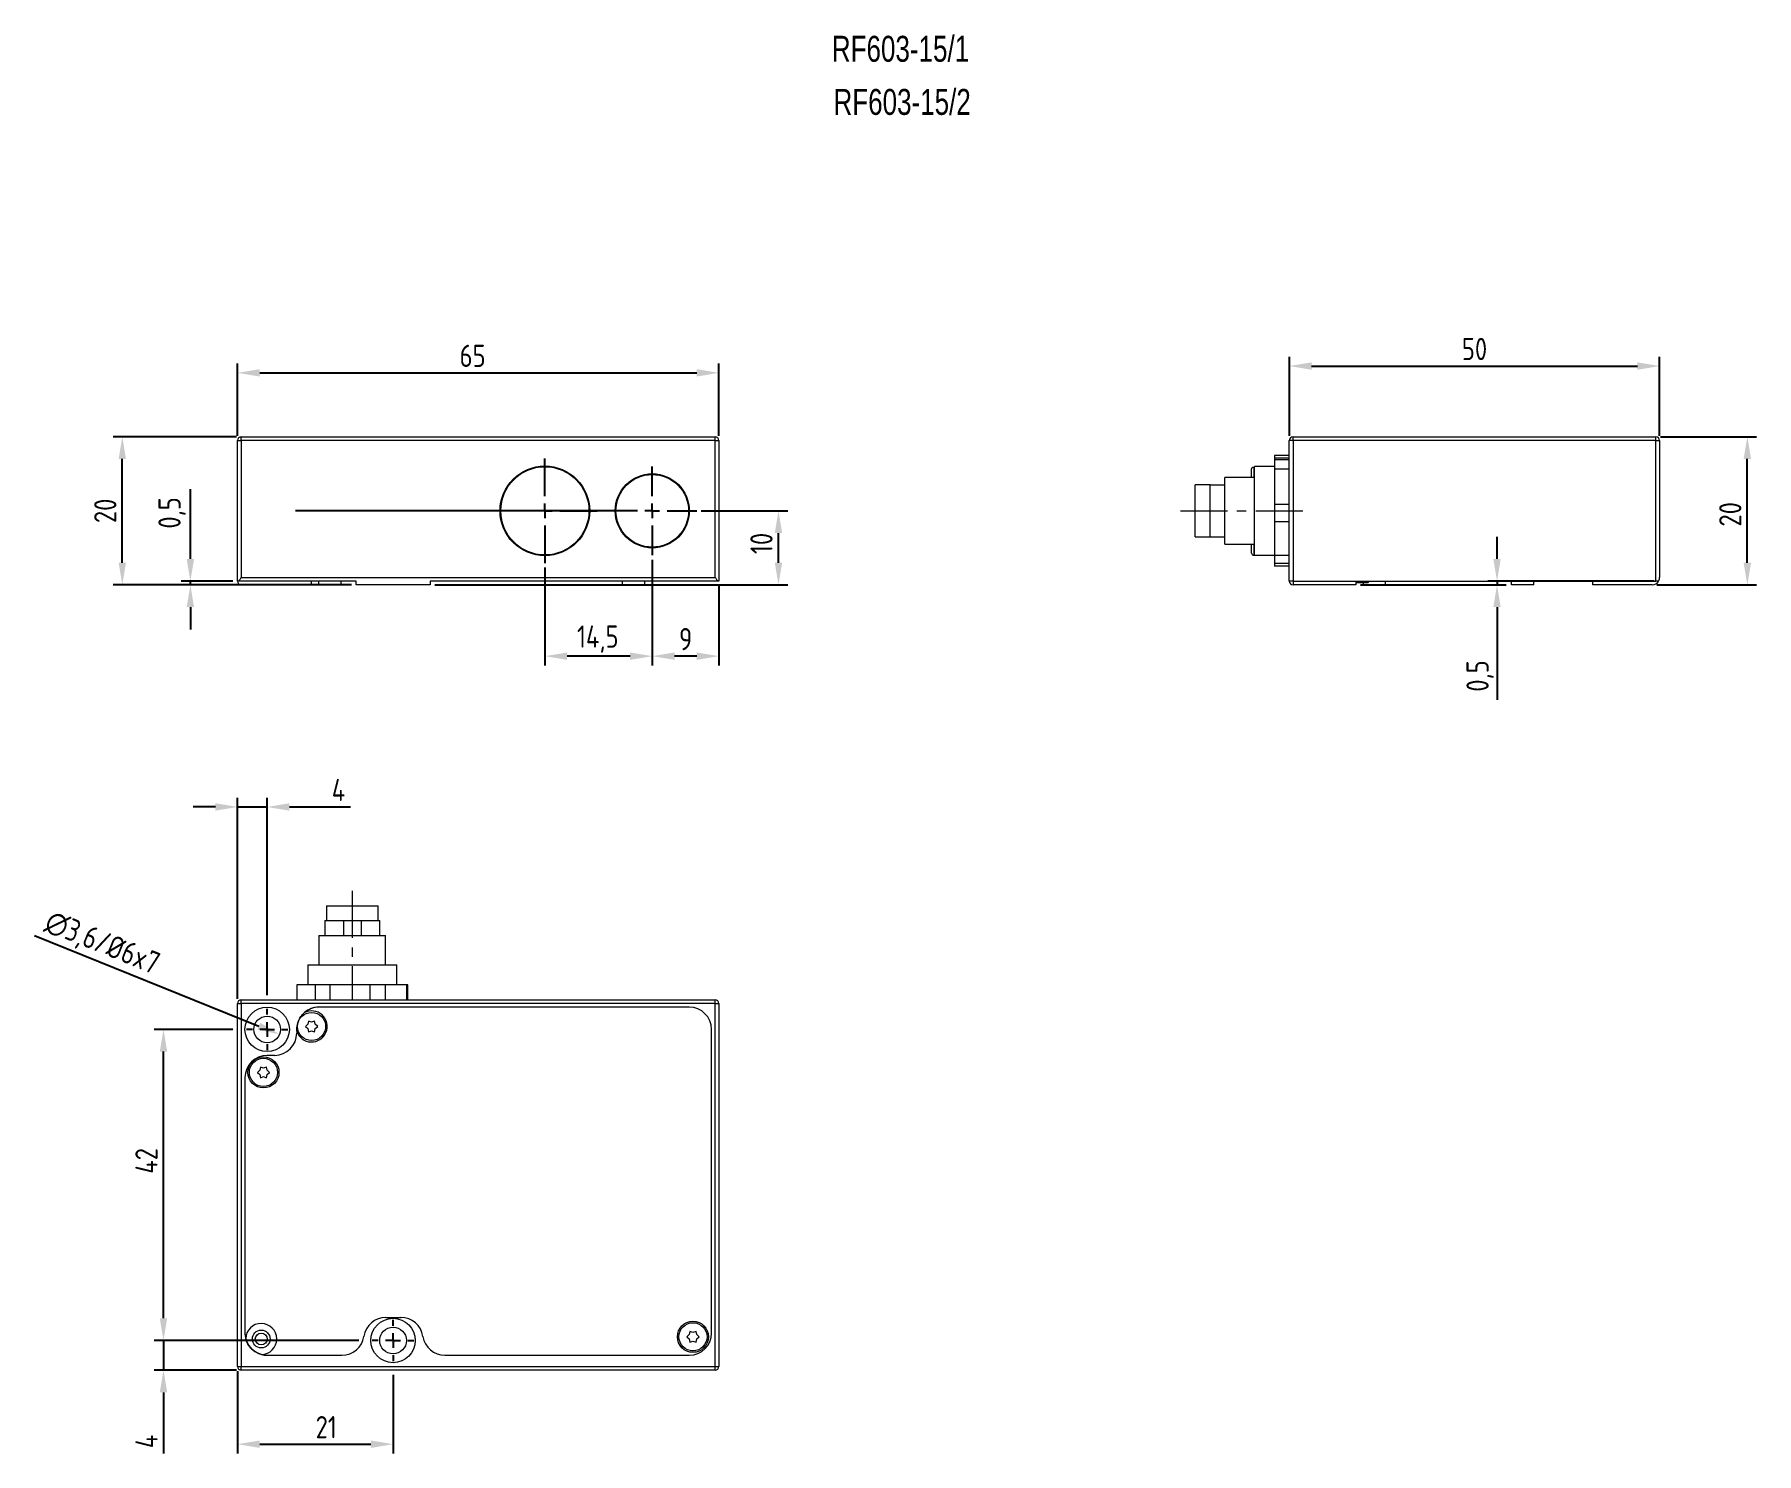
# Model space of a CAD drawing. Header units: millimetres. Extents: x -665 to 1947, y -360 to 733.
# Drawn here: x 1714.2 to 1946.8, y -278.3 to -86.7 of the extents above; entities that cross this region are included whole.
import ezdxf

# ---------------------------------------------------------------- set-up
doc = ezdxf.new("R2010")
doc.units = ezdxf.units.MM
doc.linetypes.add('CENTER', pattern=[10.16, 6.35, -1.27, 1.27, -1.27])
doc.layers.add('FORMAT', color=7, linetype='Continuous')
doc.styles.add('GOSTw', font='gostw.shx')
doc.styles.add('SLDTEXTSTYLE1', font='TXT', dxfattribs={"width": 0.75})
doc.dimstyles.new('Vad-style', dxfattribs={"dimtxt": 3, "dimasz": 3, "dimexe": 1.25, "dimexo": 0.625, "dimgap": 0.8, "dimtad": 1, "dimtxsty": 'GOSTw', "dimcen": 2.5, "dimclrd": 1, "dimclre": 1, "dimclrt": 1, "dimazin": 0, "dimtfac": 1, "dimtmove": 0, "dimatfit": 3, "dimfxl": 0, "dimarcsym": 0})

# ---------------------------------------------------------------- blocks, each defined once
blk = doc.blocks.new('*D200')
at = {"color": 1, "lineweight": -2, "transparency": 16777216}
for p, q in [((1911.71, -157.53), (1911.71, -154.53)), ((1893.29, -161.03), (1912.96, -161.03)), ((1932.91, -160.53), (1910.46, -160.53)), ((1911.71, -160.53), (1911.71, -161.03)), ((1911.71, -164.03), (1911.71, -176.55))]:
    blk.add_line(p, q, dxfattribs=at)
at = {"color": 1, "transparency": 16777216}
for points in [[(1911.21, -157.53), (1912.21, -157.53), (1911.71, -160.53)], [(1911.21, -164.03), (1912.21, -164.03), (1911.71, -161.03)]]:
    blk.add_solid(points, dxfattribs=at)
at = {"layer": 'Defpoints', "color": 0, "transparency": 16777216}
for p in [(1892.67, -161.03), (1911.71, -160.53), (1933.53, -160.53)]:
    blk.add_point(p, dxfattribs=at)
at = {"color": 1, "transparency": 16777216, "insert": (1907.58, -173.33), "char_height": 3, "attachment_point": 2, "rotation": 90, "style": 'GOSTw'}
blk.add_mtext('0,5', dxfattribs=at)
blk = doc.blocks.new('*D201')
at = {"color": 1, "lineweight": -2, "transparency": 16777216}
for p, q in [((1933.79, -141.03), (1946.76, -141.03)), ((1945.51, -158.03), (1945.51, -144.03)), ((1933.29, -161.03), (1946.76, -161.03))]:
    blk.add_line(p, q, dxfattribs=at)
at = {"color": 1, "transparency": 16777216}
for points in [[(1945.01, -144.03), (1946.01, -144.03), (1945.51, -141.03)], [(1945.01, -158.03), (1946.01, -158.03), (1945.51, -161.03)]]:
    blk.add_solid(points, dxfattribs=at)
at = {"layer": 'Defpoints', "color": 0, "transparency": 16777216}
for p in [(1933.17, -141.03), (1945.51, -141.03), (1932.67, -161.03)]:
    blk.add_point(p, dxfattribs=at)
at = {"color": 1, "transparency": 16777216, "insert": (1941.71, -151.5), "char_height": 3, "attachment_point": 2, "rotation": 90, "style": 'GOSTw'}
blk.add_mtext('20', dxfattribs=at)
blk = doc.blocks.new('*D202')
at = {"color": 1, "lineweight": -2, "transparency": 16777216}
blk.add_line((1714.22, -208.37), (1744.53, -220.6), dxfattribs=at)
at = {"color": 1, "transparency": 16777216}
blk.add_solid([(1744.72, -220.14), (1744.35, -221.06), (1747.32, -221.72)], dxfattribs=at)
at = {"layer": 'Defpoints', "color": 0, "transparency": 16777216}
for p in [(1743.98, -220.37), (1747.32, -221.72)]:
    blk.add_point(p, dxfattribs=at)
at = {"color": 1, "transparency": 16777216, "insert": (1716.51, -204.84), "char_height": 3, "attachment_point": 1, "rotation": 338.0272, "style": 'GOSTw'}
blk.add_mtext('∅3,6/%%c6x7', dxfattribs=at)
blk = doc.blocks.new('*D203')
at = {"color": 1, "lineweight": -2, "transparency": 16777216}
for p, q in [((1731.65, -260.05), (1731.65, -257.05)), ((1758.02, -263.05), (1730.4, -263.05)), ((1731.65, -263.05), (1731.65, -267.05)), ((1741.52, -267.05), (1730.4, -267.05)), ((1731.65, -270.05), (1731.65, -278.32))]:
    blk.add_line(p, q, dxfattribs=at)
at = {"color": 1, "transparency": 16777216}
for points in [[(1731.15, -260.05), (1732.15, -260.05), (1731.65, -263.05)], [(1731.15, -270.05), (1732.15, -270.05), (1731.65, -267.05)]]:
    blk.add_solid(points, dxfattribs=at)
at = {"layer": 'Defpoints', "color": 0, "transparency": 16777216}
for p in [(1758.65, -263.05), (1731.65, -267.05), (1742.15, -267.05)]:
    blk.add_point(p, dxfattribs=at)
at = {"color": 1, "transparency": 16777216, "insert": (1727.85, -276.68), "char_height": 3, "attachment_point": 2, "rotation": 90, "style": 'GOSTw'}
blk.add_mtext('4', dxfattribs=at)
blk = doc.blocks.new('*D204')
at = {"color": 1, "lineweight": -2, "transparency": 16777216}
for p, q in [((1741.02, -221.05), (1730.4, -221.05)), ((1731.65, -260.05), (1731.65, -224.05)), ((1758.02, -263.05), (1730.4, -263.05))]:
    blk.add_line(p, q, dxfattribs=at)
at = {"color": 1, "transparency": 16777216}
for points in [[(1731.15, -224.05), (1732.15, -224.05), (1731.65, -221.05)], [(1731.15, -260.05), (1732.15, -260.05), (1731.65, -263.05)]]:
    blk.add_solid(points, dxfattribs=at)
at = {"layer": 'Defpoints', "color": 0, "transparency": 16777216}
for p in [(1731.65, -221.05), (1741.65, -221.05), (1758.65, -263.05)]:
    blk.add_point(p, dxfattribs=at)
at = {"color": 1, "transparency": 16777216, "insert": (1727.85, -238.8), "char_height": 3, "attachment_point": 2, "rotation": 90, "style": 'GOSTw'}
blk.add_mtext('42', dxfattribs=at)
blk = doc.blocks.new('*D205')
at = {"color": 1, "lineweight": -2, "transparency": 16777216}
for p, q in [((1741.65, -216.92), (1741.65, -189.76)), ((1745.65, -216.42), (1745.65, -189.76)), ((1738.65, -191.01), (1735.65, -191.01)), ((1741.65, -191.01), (1745.65, -191.01)), ((1748.65, -191.01), (1756.91, -191.01))]:
    blk.add_line(p, q, dxfattribs=at)
at = {"color": 1, "transparency": 16777216}
for points in [[(1738.65, -190.51), (1738.65, -191.51), (1741.65, -191.01)], [(1748.65, -190.51), (1748.65, -191.51), (1745.65, -191.01)]]:
    blk.add_solid(points, dxfattribs=at)
at = {"layer": 'Defpoints', "color": 0, "transparency": 16777216}
for p in [(1745.65, -191.01), (1741.65, -217.55), (1745.65, -217.05)]:
    blk.add_point(p, dxfattribs=at)
at = {"color": 1, "transparency": 16777216, "insert": (1755.28, -187.21), "char_height": 3, "attachment_point": 2, "style": 'GOSTw'}
blk.add_mtext('4', dxfattribs=at)
blk = doc.blocks.new('*D206')
at = {"color": 1, "lineweight": -2, "transparency": 16777216}
for p, q in [((1741.65, -267.17), (1741.65, -278.3)), ((1762.65, -267.67), (1762.65, -278.3)), ((1744.65, -277.05), (1759.65, -277.05))]:
    blk.add_line(p, q, dxfattribs=at)
at = {"color": 1, "transparency": 16777216}
for points in [[(1744.65, -276.55), (1744.65, -277.55), (1741.65, -277.05)], [(1759.65, -276.55), (1759.65, -277.55), (1762.65, -277.05)]]:
    blk.add_solid(points, dxfattribs=at)
at = {"layer": 'Defpoints', "color": 0, "transparency": 16777216}
for p in [(1741.65, -266.55), (1762.65, -267.05), (1762.65, -277.05)]:
    blk.add_point(p, dxfattribs=at)
at = {"color": 1, "transparency": 16777216, "insert": (1753.62, -273.25), "char_height": 3, "attachment_point": 2, "style": 'GOSTw'}
blk.add_mtext('21', dxfattribs=at)
blk = doc.blocks.new('SW_CENTERMARKSYMBOL_0')
at = {"layer": 'FORMAT', "color": 0}
for p, q in [((0, 2), (0, 2.8)), ((-2, 0), (-2.8, 0)), ((0, 0), (-1, 0)), ((0, 0), (0, 1)), ((0, 0), (1, 0)), ((0, 0), (0, -1)), ((2, 0), (2.8, 0)), ((0, -2), (0, -2.8))]:
    blk.add_line(p, q, dxfattribs=at)
blk = doc.blocks.new('SW_CENTERMARKSYMBOL_1')
at = {"layer": 'FORMAT', "color": 0}
for p, q in [((0, 2), (0, 2.8)), ((-2, 0), (-2.8, 0)), ((0, 0), (-1, 0)), ((0, 0), (0, 1)), ((0, 0), (1, 0)), ((0, 0), (0, -1)), ((2, 0), (2.8, 0)), ((0, -2), (0, -2.8))]:
    blk.add_line(p, q, dxfattribs=at)
blk = doc.blocks.new('*D207')
at = {"color": 1, "lineweight": -2, "transparency": 16777216}
for p, q in [((1741.65, -140.9), (1741.65, -131.15)), ((1744.65, -132.4), (1803.65, -132.4)), ((1806.65, -140.9), (1806.65, -131.15))]:
    blk.add_line(p, q, dxfattribs=at)
at = {"color": 1, "transparency": 16777216}
for points in [[(1744.65, -131.9), (1744.65, -132.9), (1741.65, -132.4)], [(1803.65, -131.9), (1803.65, -132.9), (1806.65, -132.4)]]:
    blk.add_solid(points, dxfattribs=at)
at = {"layer": 'Defpoints', "color": 0, "transparency": 16777216}
for p in [(1806.65, -132.4), (1741.65, -141.53), (1806.65, -141.53)]:
    blk.add_point(p, dxfattribs=at)
at = {"color": 1, "transparency": 16777216, "insert": (1773.39, -128.6), "char_height": 3, "attachment_point": 2, "style": 'GOSTw'}
blk.add_mtext('65', dxfattribs=at)
blk = doc.blocks.new('*D208')
at = {"color": 1, "lineweight": -2, "transparency": 16777216}
for p, q in [((1804.27, -151.03), (1815.94, -151.03)), ((1814.69, -158.03), (1814.69, -154.03)), ((1768.27, -161.03), (1815.94, -161.03))]:
    blk.add_line(p, q, dxfattribs=at)
at = {"color": 1, "transparency": 16777216}
for points in [[(1814.19, -154.03), (1815.19, -154.03), (1814.69, -151.03)], [(1814.19, -158.03), (1815.19, -158.03), (1814.69, -161.03)]]:
    blk.add_solid(points, dxfattribs=at)
at = {"layer": 'Defpoints', "color": 0, "transparency": 16777216}
for p in [(1803.65, -151.03), (1814.69, -151.03), (1767.65, -161.03)]:
    blk.add_point(p, dxfattribs=at)
at = {"color": 1, "transparency": 16777216, "insert": (1810.89, -155.43), "char_height": 3, "attachment_point": 2, "rotation": 90, "style": 'GOSTw'}
blk.add_mtext('10', dxfattribs=at)
blk = doc.blocks.new('*D209')
at = {"color": 1, "lineweight": -2, "transparency": 16777216}
for p, q in [((1797.65, -157.65), (1797.65, -171.9)), ((1806.65, -161.15), (1806.65, -171.9)), ((1803.65, -170.65), (1800.65, -170.65))]:
    blk.add_line(p, q, dxfattribs=at)
at = {"color": 1, "transparency": 16777216}
for points in [[(1800.65, -170.15), (1800.65, -171.15), (1797.65, -170.65)], [(1803.65, -170.15), (1803.65, -171.15), (1806.65, -170.65)]]:
    blk.add_solid(points, dxfattribs=at)
at = {"layer": 'Defpoints', "color": 0, "transparency": 16777216}
for p in [(1797.65, -157.03), (1806.65, -160.53), (1797.65, -170.65)]:
    blk.add_point(p, dxfattribs=at)
at = {"color": 1, "transparency": 16777216, "insert": (1802.15, -166.85), "char_height": 3, "attachment_point": 2, "style": 'GOSTw'}
blk.add_mtext('9', dxfattribs=at)
blk = doc.blocks.new('*D210')
at = {"color": 1, "lineweight": -2, "transparency": 16777216}
for p, q in [((1797.65, -157.65), (1797.65, -171.9)), ((1783.15, -158.7), (1783.15, -171.9)), ((1794.65, -170.65), (1786.15, -170.65))]:
    blk.add_line(p, q, dxfattribs=at)
at = {"color": 1, "transparency": 16777216}
for points in [[(1786.15, -170.15), (1786.15, -171.15), (1783.15, -170.65)], [(1794.65, -170.15), (1794.65, -171.15), (1797.65, -170.65)]]:
    blk.add_solid(points, dxfattribs=at)
at = {"layer": 'Defpoints', "color": 0, "transparency": 16777216}
for p in [(1783.15, -158.08), (1797.65, -157.03), (1783.15, -170.65)]:
    blk.add_point(p, dxfattribs=at)
at = {"color": 1, "transparency": 16777216, "insert": (1790.29, -166.51), "char_height": 3, "attachment_point": 2, "style": 'GOSTw'}
blk.add_mtext('14,5', dxfattribs=at)
blk = doc.blocks.new('SW_CENTERMARKSYMBOL_2')
at = {"layer": 'FORMAT', "color": 0}
for p, q in [((0, 2), (0, 6)), ((-2, 0), (-48.19, 0)), ((0, 0), (-1, 0)), ((0, 0), (0, 1)), ((0, 0), (0, -1)), ((0, 0), (1, 0)), ((2, 0), (6, 0)), ((0, -2), (0, -6))]:
    blk.add_line(p, q, dxfattribs=at)
blk = doc.blocks.new('SW_CENTERMARKSYMBOL_3')
at = {"layer": 'FORMAT', "color": 0}
for p, q in [((0, 2), (0, 7.05)), ((-2, 0), (-7.05, 0)), ((0, 0), (-1, 0)), ((0, 0), (0, 1)), ((0, 0), (0, -1)), ((0, 0), (1, 0)), ((2, 0), (7.05, 0)), ((0, -2), (0, -7.05))]:
    blk.add_line(p, q, dxfattribs=at)
blk = doc.blocks.new('*D211')
at = {"color": 1, "lineweight": -2, "transparency": 16777216}
for p, q in [((1735.28, -157.53), (1735.28, -148.1)), ((1741.02, -160.53), (1734.03, -160.53)), ((1757.02, -161.03), (1734.03, -161.03)), ((1735.28, -161.03), (1735.28, -160.53)), ((1735.28, -164.03), (1735.28, -167.03))]:
    blk.add_line(p, q, dxfattribs=at)
at = {"color": 1, "transparency": 16777216}
for points in [[(1734.78, -157.53), (1735.78, -157.53), (1735.28, -160.53)], [(1734.78, -164.03), (1735.78, -164.03), (1735.28, -161.03)]]:
    blk.add_solid(points, dxfattribs=at)
at = {"layer": 'Defpoints', "color": 0, "transparency": 16777216}
for p in [(1735.28, -160.53), (1741.65, -160.53), (1757.65, -161.03)]:
    blk.add_point(p, dxfattribs=at)
at = {"color": 1, "transparency": 16777216, "insert": (1732.81, -151.31), "char_height": 3, "attachment_point": 5, "rotation": 90, "style": 'GOSTw'}
blk.add_mtext('0,5', dxfattribs=at)
blk = doc.blocks.new('*D212')
at = {"color": 1, "lineweight": -2, "transparency": 16777216}
for p, q in [((1741.52, -141.03), (1724.84, -141.03)), ((1726.09, -158.03), (1726.09, -144.03)), ((1741.52, -161.03), (1724.84, -161.03))]:
    blk.add_line(p, q, dxfattribs=at)
at = {"color": 1, "transparency": 16777216}
for points in [[(1725.59, -144.03), (1726.59, -144.03), (1726.09, -141.03)], [(1725.59, -158.03), (1726.59, -158.03), (1726.09, -161.03)]]:
    blk.add_solid(points, dxfattribs=at)
at = {"layer": 'Defpoints', "color": 0, "transparency": 16777216}
for p in [(1726.09, -141.03), (1742.15, -141.03), (1742.15, -161.03)]:
    blk.add_point(p, dxfattribs=at)
at = {"color": 1, "transparency": 16777216, "insert": (1723.79, -151.03), "char_height": 3, "attachment_point": 5, "rotation": 90, "style": 'GOSTw'}
blk.add_mtext('20', dxfattribs=at)
blk = doc.blocks.new('*D213')
at = {"color": 1, "lineweight": -2, "transparency": 16777216}
for p, q in [((1883.67, -140.9), (1883.67, -130.23)), ((1886.67, -131.48), (1930.67, -131.48)), ((1933.67, -140.9), (1933.67, -130.23))]:
    blk.add_line(p, q, dxfattribs=at)
at = {"color": 1, "transparency": 16777216}
for points in [[(1886.67, -130.98), (1886.67, -131.98), (1883.67, -131.48)], [(1930.67, -130.98), (1930.67, -131.98), (1933.67, -131.48)]]:
    blk.add_solid(points, dxfattribs=at)
at = {"layer": 'Defpoints', "color": 0, "transparency": 16777216}
for p in [(1933.67, -131.48), (1883.67, -141.53), (1933.67, -141.53)]:
    blk.add_point(p, dxfattribs=at)
at = {"color": 1, "transparency": 16777216, "insert": (1908.67, -129.18), "char_height": 3, "attachment_point": 5, "style": 'GOSTw'}
blk.add_mtext('50', dxfattribs=at)

msp = doc.modelspace()

# ---------------------------------------------------------------- linework, layer by layer
at = {"color": 7, "linetype": 'Continuous', "lineweight": 15}
for p, q in [((1741.646, -160.529), (1741.646, -141.529)), ((1741.646, -141.529), (1742.146, -141.529)), ((1742.146, -141.529), (1742.146, -141.029)), ((1742.146, -141.029), (1806.146, -141.029)), ((1806.146, -141.529), (1742.146, -141.529)), ((1742.146, -141.529), (1742.146, -160.029)), ((1806.146, -141.529), (1806.146, -141.029)), ((1806.146, -141.529), (1806.646, -141.529)), ((1806.146, -160.029), (1806.146, -141.529)), ((1806.646, -141.529), (1806.646, -160.529)), ((1884.166, -141.529), (1883.666, -141.529)), ((1883.666, -160.529), (1883.666, -141.529)), ((1884.166, -141.529), (1884.166, -141.029)), ((1884.166, -141.029), (1933.166, -141.029)), ((1933.166, -141.529), (1884.166, -141.529)), ((1884.166, -141.529), (1884.166, -160.529)), ((1933.166, -141.529), (1933.166, -141.029)), ((1933.166, -160.529), (1933.166, -141.529)), ((1933.166, -141.529), (1933.666, -141.529)), ((1933.666, -141.529), (1933.666, -160.029)), ((1883.666, -143.568), (1881.666, -143.568)), ((1881.666, -143.568), (1881.666, -143.921)), ((1883.666, -143.921), (1881.666, -143.921)), ((1881.666, -143.921), (1881.666, -144.149)), ((1883.666, -144.149), (1881.666, -144.149)), ((1881.666, -144.149), (1881.666, -145.401)), ((1878.566, -146.529), (1878.566, -145.384)), ((1878.966, -145.13), (1878.866, -145.13)), ((1881.666, -145.029), (1878.966, -145.029)), ((1878.966, -151.029), (1878.966, -145.029)), ((1883.666, -145.401), (1881.666, -145.401)), ((1881.666, -145.401), (1881.666, -150.174)), ((1872.966, -147.529), (1870.966, -147.529)), ((1870.966, -151.029), (1870.966, -147.529)), ((1872.966, -154.529), (1872.966, -147.529)), ((1872.966, -147.529), (1874.966, -147.529)), ((1878.966, -146.529), (1874.966, -146.529)), ((1874.966, -151.029), (1874.966, -146.529)), ((1870.966, -154.529), (1870.966, -151.029)), ((1874.966, -155.529), (1874.966, -151.029)), ((1878.966, -157.029), (1878.966, -151.029)), ((1883.666, -150.174), (1881.666, -150.174)), ((1881.666, -150.174), (1881.666, -152.509)), ((1883.666, -152.509), (1881.666, -152.509)), ((1881.666, -152.509), (1881.666, -157.054)), ((1870.966, -154.529), (1872.966, -154.529)), ((1872.966, -154.529), (1874.966, -154.529)), ((1874.966, -155.529), (1878.966, -155.529)), ((1878.566, -156.729), (1878.566, -155.529)), ((1878.866, -157.029), (1878.966, -157.029)), ((1878.966, -157.029), (1881.666, -157.029)), ((1883.666, -157.054), (1881.666, -157.054)), ((1881.666, -157.054), (1881.666, -158.136)), ((1742.146, -160.029), (1806.146, -160.029)), ((1883.666, -158.136), (1881.666, -158.136)), ((1881.666, -158.136), (1881.666, -158.49)), ((1883.666, -158.49), (1881.666, -158.49)), ((1741.806, -160.529), (1741.646, -160.529)), ((1757.646, -160.529), (1741.806, -160.529)), ((1751.646, -161.029), (1742.146, -161.029)), ((1751.646, -161.029), (1751.646, -160.529)), ((1752.646, -161.029), (1752.646, -160.529)), ((1755.646, -161.029), (1752.646, -161.029)), ((1755.646, -161.029), (1755.646, -160.529)), ((1757.646, -161.029), (1757.646, -160.529)), ((1762.646, -161.029), (1757.646, -161.029)), ((1767.646, -161.029), (1762.646, -161.029)), ((1806.487, -160.529), (1767.646, -160.529)), ((1767.646, -160.529), (1767.646, -161.029)), ((1793.646, -161.029), (1793.646, -160.529)), ((1796.646, -161.029), (1793.646, -161.029)), ((1796.646, -161.029), (1796.646, -160.529)), ((1806.646, -160.529), (1806.487, -160.529)), ((1884.166, -160.529), (1883.666, -160.529)), ((1884.166, -160.529), (1884.166, -161.029)), ((1884.166, -160.529), (1892.666, -160.529)), ((1892.666, -161.029), (1884.166, -161.029)), ((1892.666, -160.529), (1892.666, -161.029)), ((1892.666, -160.529), (1933.166, -160.529)), ((1894.201, -160.729), (1892.666, -160.729)), ((1893.666, -161.029), (1893.666, -160.729)), ((1896.666, -161.029), (1893.666, -161.029)), ((1894.266, -160.729), (1894.201, -160.729)), ((1894.266, -160.729), (1894.466, -160.529)), ((1896.666, -161.029), (1896.666, -160.529)), ((1913.666, -161.029), (1913.666, -160.529)), ((1916.666, -161.029), (1913.666, -161.029)), ((1916.666, -161.029), (1916.666, -160.529)), ((1924.666, -161.029), (1924.666, -160.529)), ((1932.666, -161.029), (1924.666, -161.029)), ((1933.532, -160.529), (1933.166, -160.529)), ((1753.646, -204.348), (1753.646, -206.348)), ((1753.646, -204.348), (1760.646, -204.348)), ((1760.646, -206.348), (1760.646, -204.348)), ((1753.446, -206.348), (1753.446, -208.348)), ((1753.446, -206.348), (1755.946, -206.348)), ((1755.946, -206.348), (1755.946, -208.348)), ((1755.946, -206.348), (1757.146, -206.348)), ((1757.146, -206.348), (1758.346, -206.348)), ((1758.346, -206.348), (1758.346, -208.348)), ((1758.346, -206.348), (1760.846, -206.348)), ((1760.846, -208.348), (1760.846, -206.348)), ((1752.646, -208.348), (1752.646, -212.348)), ((1752.646, -208.348), (1761.646, -208.348)), ((1761.646, -212.348), (1761.646, -208.348)), ((1751.146, -212.348), (1751.146, -215.048)), ((1751.146, -212.348), (1763.146, -212.348)), ((1763.146, -215.048), (1763.146, -212.348)), ((1749.646, -215.048), (1749.646, -217.048)), ((1749.695, -215.048), (1749.646, -215.048)), ((1749.695, -217.048), (1749.695, -215.048)), ((1752.188, -215.048), (1749.695, -215.048)), ((1752.188, -217.048), (1752.188, -215.048)), ((1754.161, -215.048), (1752.188, -215.048)), ((1754.161, -217.048), (1754.161, -215.048)), ((1759.541, -215.048), (1754.161, -215.048)), ((1759.541, -217.048), (1759.541, -215.048)), ((1761.612, -215.048), (1759.541, -215.048)), ((1761.612, -217.048), (1761.612, -215.048)), ((1764.499, -215.048), (1761.612, -215.048)), ((1764.499, -217.048), (1764.499, -215.048)), ((1764.646, -215.048), (1764.499, -215.048)), ((1764.646, -217.048), (1764.646, -215.048)), ((1741.646, -217.548), (1742.146, -217.548)), ((1741.646, -266.548), (1741.646, -217.548)), ((1742.146, -217.548), (1742.146, -217.048)), ((1742.146, -217.048), (1806.146, -217.048)), ((1742.146, -217.548), (1742.146, -266.548)), ((1806.146, -217.548), (1742.146, -217.548)), ((1743.646, -217.048), (1783.646, -217.048)), ((1802.646, -218.048), (1752.646, -218.048)), ((1806.146, -217.548), (1806.146, -217.048)), ((1806.146, -266.548), (1806.146, -217.548)), ((1806.146, -217.548), (1806.646, -217.548)), ((1806.646, -217.548), (1806.646, -266.548)), ((1745.846, -219.26), (1745.846, -219.26)), ((1751.148, -220.361), (1750.821, -220.648)), ((1750.821, -220.648), (1751.148, -220.936)), ((1750.847, -220.626), (1750.846, -220.648)), ((1750.846, -220.648), (1750.847, -220.671)), ((1751.234, -219.934), (1751.148, -220.361)), ((1751.266, -219.945), (1751.227, -219.967)), ((1751.646, -220.073), (1751.234, -219.934)), ((1752.059, -219.934), (1751.646, -220.073)), ((1752.066, -219.967), (1752.027, -219.945)), ((1752.144, -220.361), (1752.059, -219.934)), ((1752.471, -220.648), (1752.144, -220.361)), ((1752.144, -220.936), (1752.471, -220.648)), ((1752.446, -220.671), (1752.446, -220.626)), ((1749.646, -221.289), (1749.646, -221.048)), ((1749.646, -221.048), (1749.646, -221.548)), ((1749.646, -221.289), (1749.646, -221.548)), ((1751.148, -220.936), (1751.234, -221.363)), ((1751.227, -221.33), (1751.266, -221.352)), ((1751.234, -221.363), (1751.646, -221.223)), ((1751.646, -221.223), (1752.059, -221.363)), ((1752.027, -221.352), (1752.066, -221.33)), ((1752.059, -221.363), (1752.144, -220.936)), ((1805.646, -262.048), (1805.646, -221.048)), ((1746.646, -224.548), (1745.646, -224.548)), ((1742.646, -227.548), (1742.646, -262.048)), ((1744.648, -226.561), (1744.321, -226.848)), ((1744.321, -226.848), (1744.648, -227.136)), ((1744.347, -226.826), (1744.346, -226.848)), ((1744.346, -226.848), (1744.347, -226.871)), ((1744.734, -226.134), (1744.648, -226.561)), ((1744.648, -227.136), (1744.734, -227.563)), ((1744.766, -226.145), (1744.727, -226.167)), ((1744.727, -227.53), (1744.766, -227.552)), ((1745.146, -226.273), (1744.734, -226.134)), ((1744.734, -227.563), (1745.146, -227.423)), ((1745.559, -226.134), (1745.146, -226.273)), ((1745.146, -227.423), (1745.559, -227.563)), ((1745.566, -226.167), (1745.527, -226.145)), ((1745.527, -227.552), (1745.566, -227.53)), ((1745.644, -226.561), (1745.559, -226.134)), ((1745.559, -227.563), (1745.644, -227.136)), ((1745.971, -226.848), (1745.644, -226.561)), ((1745.644, -227.136), (1745.971, -226.848)), ((1745.946, -226.871), (1745.946, -226.826)), ((1761.679, -259.948), (1763.714, -259.948)), ((1802.648, -262.261), (1802.321, -262.548)), ((1802.321, -262.548), (1802.648, -262.836)), ((1802.347, -262.526), (1802.346, -262.548)), ((1802.346, -262.548), (1802.347, -262.571)), ((1802.734, -261.834), (1802.648, -262.261)), ((1802.766, -261.845), (1802.727, -261.867)), ((1803.146, -261.973), (1802.734, -261.834)), ((1803.559, -261.834), (1803.146, -261.973)), ((1803.566, -261.867), (1803.527, -261.845)), ((1803.644, -262.261), (1803.559, -261.834)), ((1803.971, -262.548), (1803.644, -262.261)), ((1803.644, -262.836), (1803.971, -262.548)), ((1803.946, -262.571), (1803.946, -262.526)), ((1745.646, -265.048), (1755.746, -265.048)), ((1769.646, -265.048), (1802.646, -265.048)), ((1802.648, -262.836), (1802.734, -263.263)), ((1802.727, -263.23), (1802.766, -263.252)), ((1802.734, -263.263), (1803.146, -263.123)), ((1803.146, -263.123), (1803.559, -263.263)), ((1803.527, -263.252), (1803.566, -263.23)), ((1803.559, -263.263), (1803.644, -262.836)), ((1741.646, -266.548), (1742.146, -266.548)), ((1742.146, -266.548), (1806.146, -266.548)), ((1742.146, -267.048), (1742.146, -266.548)), ((1806.146, -267.048), (1742.146, -267.048)), ((1806.146, -266.548), (1806.646, -266.548)), ((1806.146, -267.048), (1806.146, -266.548))]:
    msp.add_line(p, q, dxfattribs=at)
at = {"color": 8, "linetype": 'Continuous', "lineweight": 15}
for p, q in [((1878.866, -145.13), (1878.866, -146.529)), ((1878.866, -155.529), (1878.866, -157.029))]:
    msp.add_line(p, q, dxfattribs=at)
at = {"color": 7, "linetype": 'Continuous', "lineweight": 15, "flags": 128}
msp.add_lwpolyline([(1745.496, -261.839), (1745.904, -262.291), (1745.915, -262.302)], dxfattribs=at)
at = {"color": 7, "linetype": 'Continuous', "lineweight": 15}
for centre, radius in [((1783.146, -151.029), 6.05), ((1783.146, -151.029), 5.95), ((1797.646, -151.029), 5), ((1797.646, -151.029), 4.9), ((1745.646, -221.048), 3), ((1745.646, -221.048), 1.8), ((1751.646, -220.648), 1.9), ((1745.146, -226.848), 2.1), ((1745.146, -226.848), 1.9), ((1762.646, -263.048), 3), ((1744.846, -262.848), 1.2), ((1744.846, -262.848), 0.8), ((1762.646, -263.048), 1.8), ((1803.146, -262.548), 2.1), ((1803.146, -262.548), 1.9)]:
    msp.add_circle(centre, radius, dxfattribs=at)
for centre, radius, start, end in [((1742.146, -141.529), 0.5, 90, 180), ((1806.146, -141.529), 0.5, 0, 90), ((1884.166, -141.529), 0.5, 90, 180), ((1933.166, -141.529), 0.5, 0, 90), ((1878.866, -156.729), 0.3, 180, 270), ((1742.146, -160.529), 0.5, 180, 270), ((1884.166, -160.529), 0.5, 180, 270), ((1932.666, -160.029), 1, 270, 330), ((1742.146, -217.548), 0.5, 90, 180), ((1752.646, -221.048), 3, 90, 180), ((1751.646, -220.648), 2.1, 197.75279, 117.50928), ((1752.646, -221.048), 3, 90, 131.04548), ((1802.646, -221.048), 3, 0, 90), ((1806.146, -217.548), 0.5, 0, 90), ((1746.646, -221.548), 3, 270, 0), ((1745.646, -227.548), 3, 90, 180), ((1761.679, -262.948), 3, 90, 171.37307), ((1763.714, -262.948), 3, 8.62693, 90), ((1745.646, -262.048), 3, 180, 194.85219), ((1745.646, -262.048), 3, 180, 270), ((1744.846, -262.848), 2.1, 270.8464, 179.1536), ((1755.746, -262.048), 3, 270, 351.37307), ((1769.646, -262.048), 3, 188.62693, 270), ((1802.646, -262.048), 3, 270, 0), ((1745.646, -262.048), 3, 255.14781, 270), ((1742.146, -266.548), 0.5, 180, 270), ((1806.146, -266.548), 0.5, 270, 0)]:
    msp.add_arc(centre, radius, start, end, dxfattribs=at)
for points, knots in [([(1878.566, -145.384), (1878.569, -145.356), (1878.575, -145.305), (1878.625, -145.228), (1878.698, -145.17), (1878.782, -145.136), (1878.842, -145.132), (1878.866, -145.13)], [0, 0, 0, 0, 0.2725502, 0.4948299, 0.6804792, 0.8670591, 1, 1, 1, 1]), ([(1741.806, -160.529), (1741.878, -160.419), (1741.984, -160.257), (1742.105, -160.087), (1742.145, -160.03), (1742.146, -160.029)], [0, 0, 0, 0, 0.6672984, 0.9898517, 1, 1, 1, 1]), ([(1806.146, -160.029), (1806.148, -160.03), (1806.188, -160.087), (1806.309, -160.257), (1806.415, -160.419), (1806.487, -160.529)], [0, 0, 0, 0, 0.0101483, 0.3327016, 1, 1, 1, 1]), ([(1933.532, -160.529), (1933.581, -160.419), (1933.654, -160.257), (1933.666, -160.087), (1933.666, -160.03), (1933.666, -160.029)], [0, 0, 0, 0, 0.6672984, 0.9898517, 1, 1, 1, 1]), ([(1749.646, -221.048), (1749.674, -220.741), (1749.729, -220.131), (1750.128, -219.336), (1750.508, -218.955), (1750.676, -218.786)], [0, 0, 0, 0, 0.36105788, 0.71712327, 1, 1, 1, 1]), ([(1744.877, -264.948), (1744.576, -264.838), (1743.98, -264.621), (1743.277, -263.959), (1742.901, -263.322), (1742.783, -262.935), (1742.747, -262.817)], [0, 0, 0, 0, 0.30710704, 0.60752924, 0.88037355, 1, 1, 1, 1])]:
    msp.add_open_spline(points, degree=3, knots=knots, dxfattribs=at)
at = {"layer": 'FORMAT', "linetype": 'CENTER', "lineweight": 0}
for p, q in [((1868.966, -151.029), (1885.873, -151.029)), ((1757.146, -202.348), (1757.146, -217.048))]:
    msp.add_line(p, q, dxfattribs=at)

# ---------------------------------------------------------------- block references
at = {"layer": 'FORMAT'}
msp.add_blockref('SW_CENTERMARKSYMBOL_3', (1783.146, -151.029), dxfattribs=at)
at = {"layer": 'FORMAT', "linetype": 'CENTER'}
msp.add_blockref('SW_CENTERMARKSYMBOL_2', (1797.646, -151.029), dxfattribs=at)
at = {"layer": 'FORMAT', "rotation": 270}
for name, p in [('SW_CENTERMARKSYMBOL_0', (1745.646, -221.048)), ('SW_CENTERMARKSYMBOL_1', (1762.646, -263.048))]:
    msp.add_blockref(name, p, dxfattribs=at)

# ---------------------------------------------------------------- texts
at = {"char_height": 3.5, "attachment_point": 1, "style": 'SLDTEXTSTYLE1'}
for s, width, insert in [('RF603-15/1', 29.62713, (1821.897, -86.893)), ('RF603-15/2', 30.83235, (1822.119, -94.066))]:
    msp.add_mtext_dynamic_manual_height_columns(s, width=width, gutter_width=12.5, heights=[0], dxfattribs=dict(at, insert=insert))

# ---------------------------------------------------------------- dimensions: what is measured, and where the dimension line sits
dim = msp.add_linear_dim(base=(1933.666, -131.477), p1=(1883.666, -141.529), p2=(1933.666, -141.529), dimstyle='Vad-style')
dim.commit()
dim.dimension.update_dxf_attribs({"geometry": '*D213', "text_midpoint": (1908.666, -129.177)})
for base, p1, p2, picture, middle in [((1806.646, -132.403), (1741.646, -141.529), (1806.646, -141.529), '*D207', (1773.392, -132.403)), ((1783.146, -170.648), (1797.646, -157.029), (1783.146, -158.079), '*D210', (1790.287, -170.648)), ((1797.646, -170.648), (1806.646, -160.529), (1797.646, -157.029), '*D209', (1802.146, -170.648)), ((1745.646, -191.011), (1741.646, -217.548), (1745.646, -217.048), '*D205', (1755.28, -191.011)), ((1762.646, -277.048), (1741.646, -266.548), (1762.646, -267.048), '*D206', (1753.621, -277.048))]:
    dim = msp.add_linear_dim(base=base, p1=p1, p2=p2, dimstyle='Vad-style')
    dim.commit()
    dim.dimension.update_dxf_attribs({"geometry": picture, "text_midpoint": middle, "dimtype": 160})
for base, p1, p2, picture, middle in [((1726.093, -141.029), (1742.146, -161.029), (1742.146, -141.029), '*D212', (1723.793, -151.029)), ((1735.278, -160.529), (1757.646, -161.029), (1741.646, -160.529), '*D211', (1732.812, -151.312))]:
    dim = msp.add_linear_dim(base=base, p1=p1, p2=p2, angle=90, dimstyle='Vad-style')
    dim.commit()
    dim.dimension.update_dxf_attribs({"geometry": picture, "text_midpoint": middle})
for base, p1, p2, angle, picture, middle in [((1945.506, -141.029), (1932.666, -161.029), (1933.166, -141.029), 90, '*D201', (1945.506, -151.504)), ((1814.694, -151.029), (1767.646, -161.029), (1803.646, -151.029), 90, '*D208', (1814.694, -155.431)), ((1911.714, -160.529), (1892.666, -161.029), (1933.532, -160.529), 90, '*D200', (1911.714, -173.329)), ((1731.646, -221.048), (1758.646, -263.048), (1741.646, -221.048), 270, '*D204', (1731.646, -238.801)), ((1731.646, -267.048), (1758.646, -263.048), (1742.146, -267.048), 270, '*D203', (1731.646, -276.682))]:
    dim = msp.add_linear_dim(base=base, p1=p1, p2=p2, angle=angle, dimstyle='Vad-style')
    dim.commit()
    dim.dimension.update_dxf_attribs({"geometry": picture, "text_midpoint": middle, "dimtype": 160})
dim = msp.add_diameter_dim_2p(p1=(1743.977, -220.375), p2=(1747.316, -221.722), text='<>/%%c6x7', dimstyle='Vad-style')
dim.commit()
dim.dimension.update_dxf_attribs({"geometry": '*D202', "text_midpoint": (1724.472, -212.505), "dimtype": 163})

doc.saveas('drawing.dxf')
